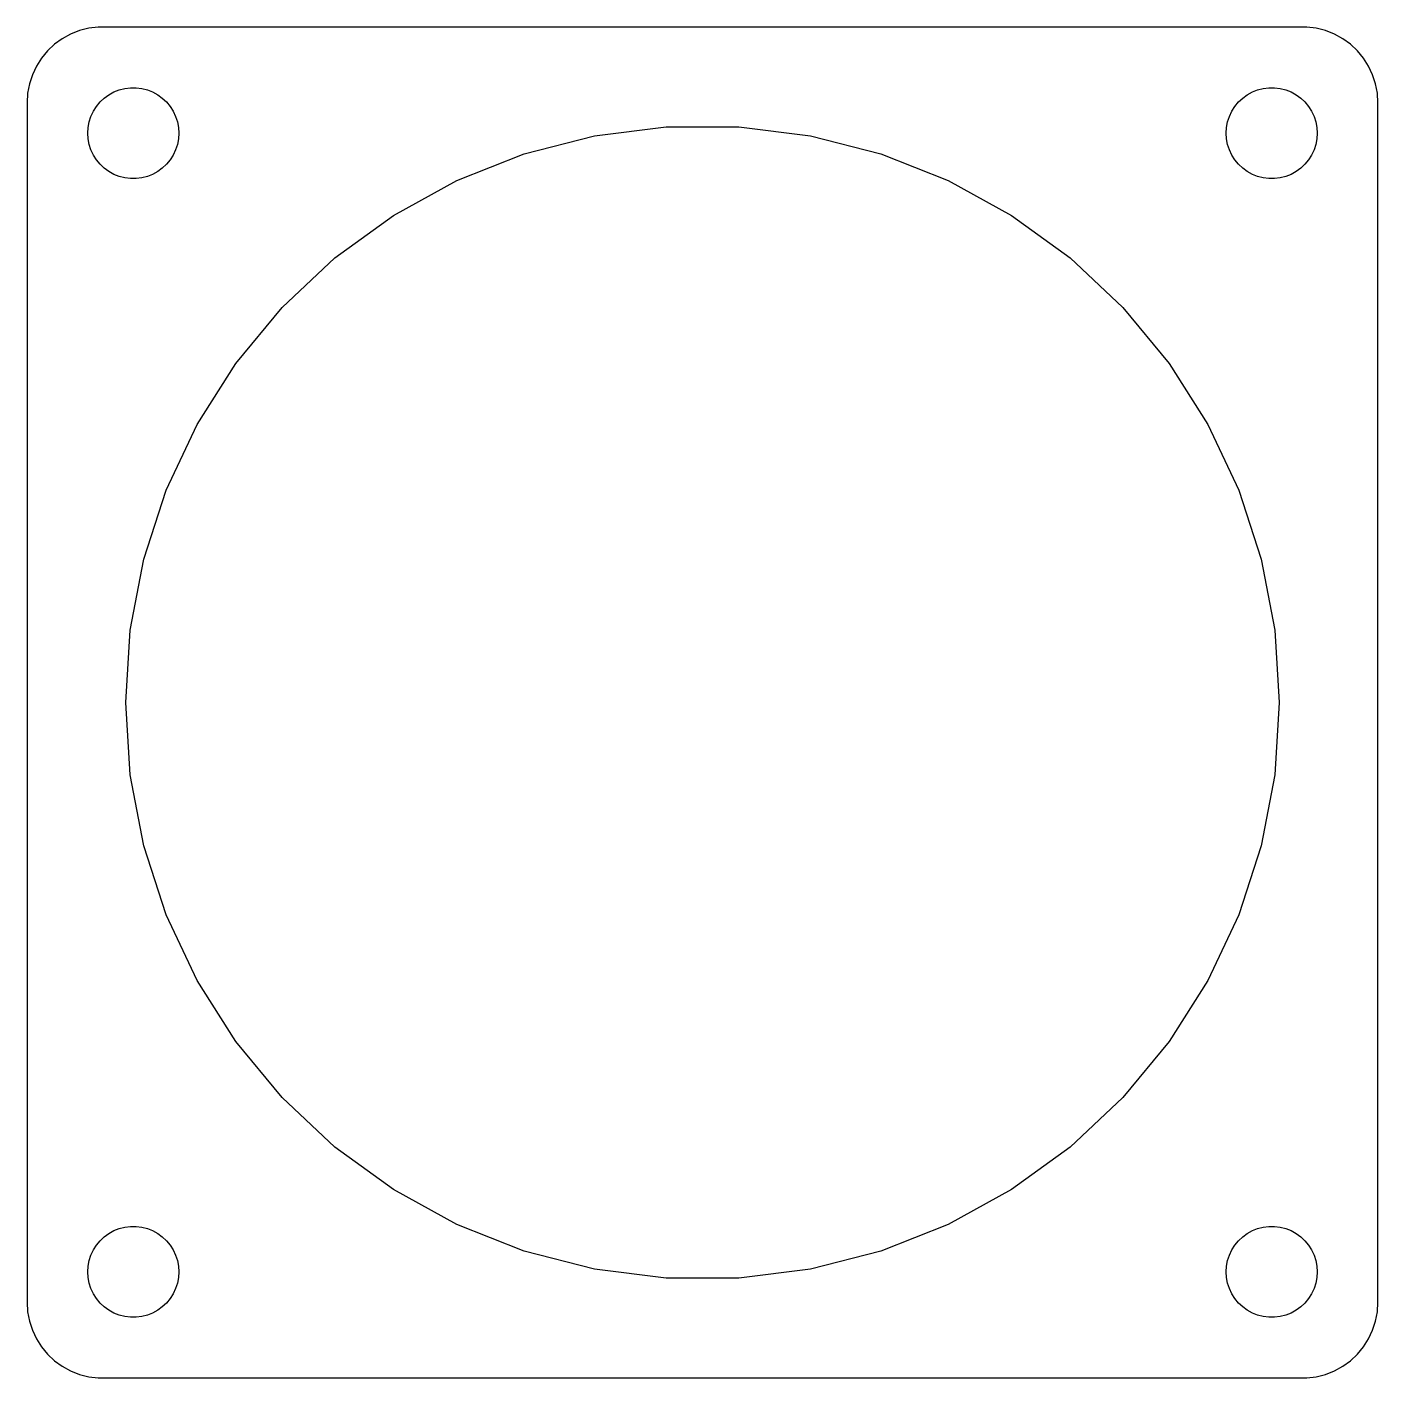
# Model space of a CAD drawing. Header units: metres. Extents: x -44.5 to 44.5, y -44.5 to 44.5.
import ezdxf

# ---------------------------------------------------------------- set-up
doc = ezdxf.new("R2010")
doc.units = ezdxf.units.M

msp = doc.modelspace()

# ---------------------------------------------------------------- linework, layer by layer
for p, q in [((-42.1791, 43.7216), (-42.6871, 43.3526)), ((-41.6289, 44.0241), (-42.1791, 43.7216)), ((-41.0451, 44.2553), (-41.6289, 44.0241)), ((-40.4369, 44.4114), (-41.0451, 44.2553)), ((-39.8139, 44.4901), (-40.4369, 44.4114)), ((39.8139, 44.4901), (-39.8139, 44.4901)), ((40.4369, 44.4114), (39.8139, 44.4901)), ((41.0451, 44.2553), (40.4369, 44.4114)), ((41.6289, 44.0241), (41.0451, 44.2553)), ((42.1791, 43.7216), (41.6289, 44.0241)), ((42.6871, 43.3526), (42.1791, 43.7216)), ((-43.1448, 42.9227), (-43.5451, 42.4389)), ((-42.6871, 43.3526), (-43.1448, 42.9227)), ((43.1448, 42.9227), (42.6871, 43.3526)), ((43.5451, 42.4389), (43.1448, 42.9227)), ((-43.8815, 41.9088), (-44.1489, 41.3406)), ((-43.5451, 42.4389), (-43.8815, 41.9088)), ((43.8815, 41.9088), (43.5451, 42.4389)), ((44.1489, 41.3406), (43.8815, 41.9088)), ((-44.1489, 41.3406), (-44.3429, 40.7434)), ((44.3429, 40.7434), (44.1489, 41.3406)), ((-44.4606, 40.1267), (-44.5, 39.5)), ((-44.3429, 40.7434), (-44.4606, 40.1267)), ((-39.1075, 40.033), (-38.7773, 40.2145)), ((-38.7773, 40.2145), (-38.427, 40.3532)), ((-38.427, 40.3532), (-38.0621, 40.4469)), ((-38.0621, 40.4469), (-37.6884, 40.4941)), ((-37.6884, 40.4941), (-37.3116, 40.4941)), ((-37.3116, 40.4941), (-36.9379, 40.4469)), ((-36.9379, 40.4469), (-36.5729, 40.3532)), ((-36.5729, 40.3532), (-36.2227, 40.2145)), ((-36.2227, 40.2145), (-35.8925, 40.033)), ((35.8925, 40.033), (36.2227, 40.2145)), ((36.2227, 40.2145), (36.5729, 40.3532)), ((36.5729, 40.3532), (36.9379, 40.4469)), ((36.9379, 40.4469), (37.3116, 40.4941)), ((37.3116, 40.4941), (37.6884, 40.4941)), ((37.6884, 40.4941), (38.0621, 40.4469)), ((38.0621, 40.4469), (38.427, 40.3532)), ((38.427, 40.3532), (38.7773, 40.2145)), ((38.7773, 40.2145), (39.1075, 40.033)), ((44.4606, 40.1267), (44.3429, 40.7434)), ((44.5, 39.5), (44.4606, 40.1267)), ((-44.5, 39.5), (-44.5, -39.5)), ((-40.1289, 38.9453), (-39.927, 39.2634)), ((-39.927, 39.2634), (-39.6869, 39.5536)), ((-39.6869, 39.5536), (-39.4123, 39.8115)), ((-39.4123, 39.8115), (-39.1075, 40.033)), ((-35.8925, 40.033), (-35.5877, 39.8115)), ((-35.5877, 39.8115), (-35.3131, 39.5536)), ((-35.3131, 39.5536), (-35.0729, 39.2634)), ((-35.0729, 39.2634), (-34.8711, 38.9453)), ((34.8711, 38.9453), (35.0729, 39.2634)), ((35.0729, 39.2634), (35.3131, 39.5536)), ((35.3131, 39.5536), (35.5877, 39.8115)), ((35.5877, 39.8115), (35.8925, 40.033)), ((39.1075, 40.033), (39.4123, 39.8115)), ((39.4123, 39.8115), (39.6869, 39.5536)), ((39.6869, 39.5536), (39.927, 39.2634)), ((39.927, 39.2634), (40.1289, 38.9453)), ((44.5, -39.5), (44.5, 39.5)), ((-40.4057, 38.2461), (-40.2893, 38.6044)), ((-40.2893, 38.6044), (-40.1289, 38.9453)), ((-34.8711, 38.9453), (-34.7107, 38.6044)), ((-34.7107, 38.6044), (-34.5942, 38.2461)), ((34.5942, 38.2461), (34.7107, 38.6044)), ((34.7107, 38.6044), (34.8711, 38.9453)), ((40.1289, 38.9453), (40.2893, 38.6044)), ((40.2893, 38.6044), (40.4057, 38.2461)), ((-40.5, 37.5), (-40.4763, 37.876)), ((-40.4763, 37.124), (-40.5, 37.5)), ((-40.4763, 37.876), (-40.4057, 38.2461)), ((-34.5942, 38.2461), (-34.5237, 37.876)), ((-34.5237, 37.876), (-34.5, 37.5)), ((-34.5, 37.5), (-34.5237, 37.124)), ((-7.12048, 37.3269), (-2.38603, 37.925)), ((-2.38603, 37.925), (2.38603, 37.925)), ((2.38603, 37.925), (7.12048, 37.3269)), ((34.5, 37.5), (34.5237, 37.876)), ((34.5237, 37.124), (34.5, 37.5)), ((34.5237, 37.876), (34.5942, 38.2461)), ((40.4057, 38.2461), (40.4763, 37.876)), ((40.4763, 37.876), (40.5, 37.5)), ((40.5, 37.5), (40.4763, 37.124)), ((-40.4057, 36.7539), (-40.4763, 37.124)), ((-40.2893, 36.3956), (-40.4057, 36.7539)), ((-34.5942, 36.7539), (-34.7107, 36.3956)), ((-34.5237, 37.124), (-34.5942, 36.7539)), ((-11.7426, 36.1401), (-7.12048, 37.3269)), ((7.12048, 37.3269), (11.7426, 36.1401)), ((34.5942, 36.7539), (34.5237, 37.124)), ((34.7107, 36.3956), (34.5942, 36.7539)), ((40.4057, 36.7539), (40.2893, 36.3956)), ((40.4763, 37.124), (40.4057, 36.7539)), ((-40.1289, 36.0547), (-40.2893, 36.3956)), ((-39.927, 35.7366), (-40.1289, 36.0547)), ((-39.6869, 35.4464), (-39.927, 35.7366)), ((-35.0729, 35.7366), (-35.3131, 35.4464)), ((-34.8711, 36.0547), (-35.0729, 35.7366)), ((-34.7107, 36.3956), (-34.8711, 36.0547)), ((-16.1796, 34.3834), (-11.7426, 36.1401)), ((11.7426, 36.1401), (16.1796, 34.3834)), ((34.8711, 36.0547), (34.7107, 36.3956)), ((35.0729, 35.7366), (34.8711, 36.0547)), ((35.3131, 35.4464), (35.0729, 35.7366)), ((39.927, 35.7366), (39.6869, 35.4464)), ((40.1289, 36.0547), (39.927, 35.7366)), ((40.2893, 36.3956), (40.1289, 36.0547)), ((-39.4123, 35.1885), (-39.6869, 35.4464)), ((-39.1075, 34.967), (-39.4123, 35.1885)), ((-38.7773, 34.7855), (-39.1075, 34.967)), ((-38.427, 34.6468), (-38.7773, 34.7855)), ((-36.2227, 34.7855), (-36.5729, 34.6468)), ((-35.8925, 34.967), (-36.2227, 34.7855)), ((-35.5877, 35.1885), (-35.8925, 34.967)), ((-35.3131, 35.4464), (-35.5877, 35.1885)), ((35.5877, 35.1885), (35.3131, 35.4464)), ((35.8925, 34.967), (35.5877, 35.1885)), ((36.2227, 34.7855), (35.8925, 34.967)), ((36.5729, 34.6468), (36.2227, 34.7855)), ((38.7773, 34.7855), (38.427, 34.6468)), ((39.1075, 34.967), (38.7773, 34.7855)), ((39.4123, 35.1885), (39.1075, 34.967)), ((39.6869, 35.4464), (39.4123, 35.1885)), ((-38.0621, 34.5531), (-38.427, 34.6468)), ((-37.6884, 34.5059), (-38.0621, 34.5531)), ((-37.3116, 34.5059), (-37.6884, 34.5059)), ((-36.9379, 34.5531), (-37.3116, 34.5059)), ((-36.5729, 34.6468), (-36.9379, 34.5531)), ((-20.3614, 32.0845), (-16.1796, 34.3834)), ((16.1796, 34.3834), (20.3614, 32.0845)), ((36.9379, 34.5531), (36.5729, 34.6468)), ((37.3116, 34.5059), (36.9379, 34.5531)), ((37.6884, 34.5059), (37.3116, 34.5059)), ((38.0621, 34.5531), (37.6884, 34.5059)), ((38.427, 34.6468), (38.0621, 34.5531)), ((-24.2221, 29.2795), (-20.3614, 32.0845)), ((20.3614, 32.0845), (24.2221, 29.2795)), ((-27.7008, 26.0128), (-24.2221, 29.2795)), ((24.2221, 29.2795), (27.7008, 26.0128)), ((-30.7426, 22.3358), (-27.7008, 26.0128)), ((27.7008, 26.0128), (30.7426, 22.3358)), ((-33.2997, 18.3066), (-30.7426, 22.3358)), ((30.7426, 22.3358), (33.2997, 18.3066)), ((-35.3315, 13.9887), (-33.2997, 18.3066)), ((33.2997, 18.3066), (35.3315, 13.9887)), ((-36.8062, 9.45021), (-35.3315, 13.9887)), ((35.3315, 13.9887), (36.8062, 9.45021)), ((-37.7003, 4.76265), (-36.8062, 9.45021)), ((36.8062, 9.45021), (37.7003, 4.76265)), ((-38, 0), (-37.7003, 4.76265)), ((37.7003, 4.76265), (38, 0)), ((-37.7003, -4.76265), (-38, 0)), ((38, 0), (37.7003, -4.76265)), ((-36.8062, -9.45021), (-37.7003, -4.76265)), ((37.7003, -4.76265), (36.8062, -9.45021)), ((-35.3315, -13.9887), (-36.8062, -9.45021)), ((36.8062, -9.45021), (35.3315, -13.9887)), ((-33.2997, -18.3066), (-35.3315, -13.9887)), ((35.3315, -13.9887), (33.2997, -18.3066)), ((-30.7426, -22.3358), (-33.2997, -18.3066)), ((33.2997, -18.3066), (30.7426, -22.3358)), ((-27.7008, -26.0128), (-30.7426, -22.3358)), ((30.7426, -22.3358), (27.7008, -26.0128)), ((-24.2221, -29.2795), (-27.7008, -26.0128)), ((27.7008, -26.0128), (24.2221, -29.2795)), ((-20.3614, -32.0845), (-24.2221, -29.2795)), ((24.2221, -29.2795), (20.3614, -32.0845)), ((-16.1796, -34.3834), (-20.3614, -32.0845)), ((20.3614, -32.0845), (16.1796, -34.3834)), ((-38.7773, -34.7855), (-38.427, -34.6468)), ((-38.427, -34.6468), (-38.0621, -34.5531)), ((-38.0621, -34.5531), (-37.6884, -34.5059)), ((-37.6884, -34.5059), (-37.3116, -34.5059)), ((-37.3116, -34.5059), (-36.9379, -34.5531)), ((-36.9379, -34.5531), (-36.5729, -34.6468)), ((-36.5729, -34.6468), (-36.2227, -34.7855)), ((-11.7426, -36.1401), (-16.1796, -34.3834)), ((16.1796, -34.3834), (11.7426, -36.1401)), ((36.2227, -34.7855), (36.5729, -34.6468)), ((36.5729, -34.6468), (36.9379, -34.5531)), ((36.9379, -34.5531), (37.3116, -34.5059)), ((37.3116, -34.5059), (37.6884, -34.5059)), ((37.6884, -34.5059), (38.0621, -34.5531)), ((38.0621, -34.5531), (38.427, -34.6468)), ((38.427, -34.6468), (38.7773, -34.7855)), ((-39.927, -35.7366), (-39.6869, -35.4464)), ((-39.6869, -35.4464), (-39.4123, -35.1885)), ((-39.4123, -35.1885), (-39.1075, -34.967)), ((-39.1075, -34.967), (-38.7773, -34.7855)), ((-36.2227, -34.7855), (-35.8925, -34.967)), ((-35.8925, -34.967), (-35.5877, -35.1885)), ((-35.5877, -35.1885), (-35.3131, -35.4464)), ((-35.3131, -35.4464), (-35.0729, -35.7366)), ((35.0729, -35.7366), (35.3131, -35.4464)), ((35.3131, -35.4464), (35.5877, -35.1885)), ((35.5877, -35.1885), (35.8925, -34.967)), ((35.8925, -34.967), (36.2227, -34.7855)), ((38.7773, -34.7855), (39.1075, -34.967)), ((39.1075, -34.967), (39.4123, -35.1885)), ((39.4123, -35.1885), (39.6869, -35.4464)), ((39.6869, -35.4464), (39.927, -35.7366)), ((-40.4057, -36.7539), (-40.2893, -36.3956)), ((-40.2893, -36.3956), (-40.1289, -36.0547)), ((-40.1289, -36.0547), (-39.927, -35.7366)), ((-35.0729, -35.7366), (-34.8711, -36.0547)), ((-34.8711, -36.0547), (-34.7107, -36.3956)), ((-34.7107, -36.3956), (-34.5942, -36.7539)), ((-7.12048, -37.3269), (-11.7426, -36.1401)), ((11.7426, -36.1401), (7.12048, -37.3269)), ((34.5942, -36.7539), (34.7107, -36.3956)), ((34.7107, -36.3956), (34.8711, -36.0547)), ((34.8711, -36.0547), (35.0729, -35.7366)), ((39.927, -35.7366), (40.1289, -36.0547)), ((40.1289, -36.0547), (40.2893, -36.3956)), ((40.2893, -36.3956), (40.4057, -36.7539)), ((-40.5, -37.5), (-40.4763, -37.124)), ((-40.4763, -37.124), (-40.4057, -36.7539)), ((-34.5942, -36.7539), (-34.5237, -37.124)), ((-34.5237, -37.124), (-34.5, -37.5)), ((-2.38603, -37.925), (-7.12048, -37.3269)), ((7.12048, -37.3269), (2.38603, -37.925)), ((34.5, -37.5), (34.5237, -37.124)), ((34.5237, -37.124), (34.5942, -36.7539)), ((40.4057, -36.7539), (40.4763, -37.124)), ((40.4763, -37.124), (40.5, -37.5)), ((-40.4763, -37.876), (-40.5, -37.5)), ((-40.4057, -38.2461), (-40.4763, -37.876)), ((-40.2893, -38.6044), (-40.4057, -38.2461)), ((-34.5942, -38.2461), (-34.7107, -38.6044)), ((-34.5237, -37.876), (-34.5942, -38.2461)), ((-34.5, -37.5), (-34.5237, -37.876)), ((2.38603, -37.925), (-2.38603, -37.925)), ((34.5237, -37.876), (34.5, -37.5)), ((34.5942, -38.2461), (34.5237, -37.876)), ((34.7107, -38.6044), (34.5942, -38.2461)), ((40.4057, -38.2461), (40.2893, -38.6044)), ((40.4763, -37.876), (40.4057, -38.2461)), ((40.5, -37.5), (40.4763, -37.876)), ((-40.1289, -38.9453), (-40.2893, -38.6044)), ((-39.927, -39.2634), (-40.1289, -38.9453)), ((-34.8711, -38.9453), (-35.0729, -39.2634)), ((-34.7107, -38.6044), (-34.8711, -38.9453)), ((34.8711, -38.9453), (34.7107, -38.6044)), ((35.0729, -39.2634), (34.8711, -38.9453)), ((40.1289, -38.9453), (39.927, -39.2634)), ((40.2893, -38.6044), (40.1289, -38.9453)), ((-44.5, -39.5), (-44.4606, -40.1267)), ((-39.6869, -39.5536), (-39.927, -39.2634)), ((-39.4123, -39.8115), (-39.6869, -39.5536)), ((-39.1075, -40.033), (-39.4123, -39.8115)), ((-38.7773, -40.2145), (-39.1075, -40.033)), ((-35.8925, -40.033), (-36.2227, -40.2145)), ((-35.5877, -39.8115), (-35.8925, -40.033)), ((-35.3131, -39.5536), (-35.5877, -39.8115)), ((-35.0729, -39.2634), (-35.3131, -39.5536)), ((35.3131, -39.5536), (35.0729, -39.2634)), ((35.5877, -39.8115), (35.3131, -39.5536)), ((35.8925, -40.033), (35.5877, -39.8115)), ((36.2227, -40.2145), (35.8925, -40.033)), ((39.1075, -40.033), (38.7773, -40.2145)), ((39.4123, -39.8115), (39.1075, -40.033)), ((39.6869, -39.5536), (39.4123, -39.8115)), ((39.927, -39.2634), (39.6869, -39.5536)), ((44.4606, -40.1267), (44.5, -39.5)), ((-44.4606, -40.1267), (-44.3429, -40.7434)), ((-44.3429, -40.7434), (-44.1489, -41.3406)), ((-38.427, -40.3532), (-38.7773, -40.2145)), ((-38.0621, -40.4469), (-38.427, -40.3532)), ((-37.6884, -40.4941), (-38.0621, -40.4469)), ((-37.3116, -40.4941), (-37.6884, -40.4941)), ((-36.9379, -40.4469), (-37.3116, -40.4941)), ((-36.5729, -40.3532), (-36.9379, -40.4469)), ((-36.2227, -40.2145), (-36.5729, -40.3532)), ((36.5729, -40.3532), (36.2227, -40.2145)), ((36.9379, -40.4469), (36.5729, -40.3532)), ((37.3116, -40.4941), (36.9379, -40.4469)), ((37.6884, -40.4941), (37.3116, -40.4941)), ((38.0621, -40.4469), (37.6884, -40.4941)), ((38.427, -40.3532), (38.0621, -40.4469)), ((38.7773, -40.2145), (38.427, -40.3532)), ((44.1489, -41.3406), (44.3429, -40.7434)), ((44.3429, -40.7434), (44.4606, -40.1267)), ((-44.1489, -41.3406), (-43.8815, -41.9088)), ((43.8815, -41.9088), (44.1489, -41.3406)), ((-43.8815, -41.9088), (-43.5451, -42.4389)), ((-43.5451, -42.4389), (-43.1448, -42.9227)), ((43.1448, -42.9227), (43.5451, -42.4389)), ((43.5451, -42.4389), (43.8815, -41.9088)), ((-43.1448, -42.9227), (-42.6871, -43.3526)), ((-42.6871, -43.3526), (-42.1791, -43.7216)), ((42.1791, -43.7216), (42.6871, -43.3526)), ((42.6871, -43.3526), (43.1448, -42.9227)), ((-42.1791, -43.7216), (-41.6289, -44.0241)), ((-41.6289, -44.0241), (-41.0451, -44.2553)), ((-41.0451, -44.2553), (-40.4369, -44.4114)), ((-40.4369, -44.4114), (-39.8139, -44.4901)), ((-39.8139, -44.4901), (39.8139, -44.4901)), ((39.8139, -44.4901), (40.4369, -44.4114)), ((40.4369, -44.4114), (41.0451, -44.2553)), ((41.0451, -44.2553), (41.6289, -44.0241)), ((41.6289, -44.0241), (42.1791, -43.7216))]:
    msp.add_line(p, q)

doc.saveas('drawing.dxf')
